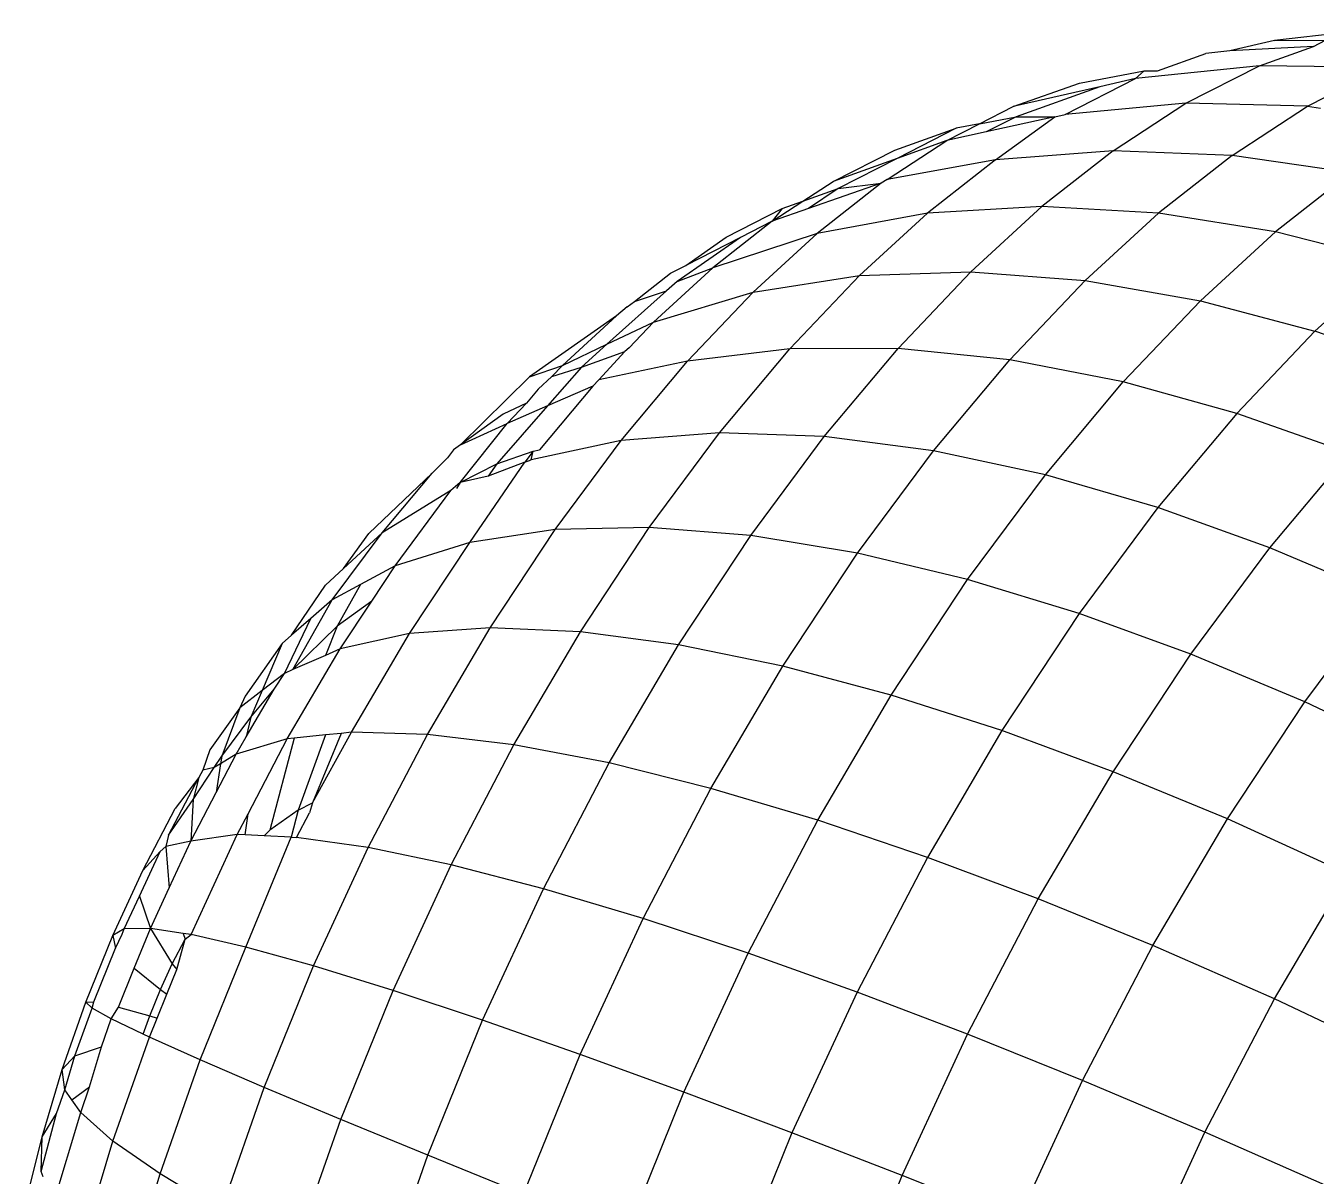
# Model space of a CAD drawing. Header units: millimetres. Extents: x 153 to 4750, y 92 to 3343.
# Drawn here: x 4258.06 to 4264.44, y 1679.62 to 1685.31 of the extents above; entities that cross this region are included whole.
import ezdxf

# ---------------------------------------------------------------- set-up
doc = ezdxf.new("R2010")
doc.units = ezdxf.units.MM

msp = doc.modelspace()

# ---------------------------------------------------------------- linework, layer by layer
for p, q in [((4264.8831, 1685.3055), (4264.2367, 1685.233)), ((4264.0154, 1685.1816), (4263.8958, 1685.1684)), ((4264.2367, 1685.233), (4264.0154, 1685.1816)), ((4264.4282, 1685.2029), (4264.0154, 1685.1816)), ((4264.1625, 1685.1081), (4264.4282, 1685.2029)), ((4264.2367, 1685.233), (4264.4882, 1685.2337)), ((4264.4282, 1685.2029), (4264.4882, 1685.2337)), ((4263.6574, 1685.0834), (4263.8958, 1685.1684)), ((4263.2706, 1685.0224), (4263.5918, 1685.0832)), ((4264.1625, 1685.1081), (4263.5483, 1685.0445)), ((4263.5483, 1685.0445), (4263.5918, 1685.0832)), ((4263.5918, 1685.0832), (4263.6574, 1685.0834)), ((4263.7978, 1684.9223), (4264.1625, 1685.1081)), ((4264.5678, 1685.1025), (4264.1625, 1685.1081)), ((4264.399, 1684.9074), (4264.7761, 1685.0996)), ((4262.9432, 1684.9056), (4263.2706, 1685.0224)), ((4263.3713, 1685.0038), (4262.9432, 1684.9056)), ((4263.3713, 1685.0038), (4262.9589, 1684.8554)), ((4263.1999, 1684.8669), (4263.5483, 1685.0445)), ((4263.5483, 1685.0445), (4263.3713, 1685.0038)), ((4262.7773, 1684.821), (4262.9432, 1684.9056)), ((4263.1498, 1684.8559), (4263.1999, 1684.8669)), ((4263.7978, 1684.9223), (4263.1999, 1684.8669)), ((4263.4374, 1684.6874), (4263.7978, 1684.9223)), ((4264.399, 1684.9074), (4263.7978, 1684.9223)), ((4264.0262, 1684.6645), (4264.399, 1684.9074)), ((4264.399, 1684.9074), (4264.463, 1684.8988)), ((4262.3572, 1684.6907), (4262.6608, 1684.799)), ((4262.6608, 1684.799), (4262.369, 1684.6496)), ((4262.6149, 1684.7383), (4262.7773, 1684.821)), ((4262.7773, 1684.821), (4262.6608, 1684.799)), ((4262.7773, 1684.821), (4262.9589, 1684.8554)), ((4263.1498, 1684.8559), (4262.8096, 1684.7811)), ((4262.9589, 1684.8554), (4262.8096, 1684.7811)), ((4262.8555, 1684.6425), (4263.1498, 1684.8559)), ((4262.9589, 1684.8554), (4263.1498, 1684.8559)), ((4262.3199, 1684.546), (4262.6149, 1684.7383)), ((4262.6149, 1684.7383), (4262.369, 1684.6496)), ((4262.8096, 1684.7811), (4262.6149, 1684.7383)), ((4262.0526, 1684.5355), (4262.3572, 1684.6907)), ((4263.4374, 1684.6874), (4262.8555, 1684.6425)), ((4263.4374, 1684.6874), (4263.0857, 1684.411)), ((4264.0262, 1684.6645), (4263.4374, 1684.6874)), ((4262.369, 1684.6496), (4262.0526, 1684.5355)), ((4262.369, 1684.6496), (4262.0768, 1684.5)), ((4262.8555, 1684.6425), (4262.3199, 1684.546)), ((4262.8555, 1684.6425), (4262.5196, 1684.3784)), ((4264.0262, 1684.6645), (4263.6627, 1684.3787)), ((4264.6131, 1684.5787), (4264.0262, 1684.6645)), ((4262.3199, 1684.546), (4262.2904, 1684.5268)), ((4264.6131, 1684.5787), (4264.2412, 1684.2864)), ((4261.9031, 1684.438), (4262.0526, 1684.5355)), ((4261.9031, 1684.438), (4262.0768, 1684.5)), ((4262.2904, 1684.5268), (4261.9314, 1684.4019)), ((4262.0768, 1684.5), (4261.9314, 1684.4019)), ((4262.2904, 1684.5268), (4261.9738, 1684.278)), ((4262.0768, 1684.5), (4262.2904, 1684.5268)), ((4261.7517, 1684.3393), (4261.9031, 1684.438)), ((4261.8002, 1684.4013), (4261.9031, 1684.438)), ((4261.5228, 1684.26), (4261.8002, 1684.4013)), ((4261.9314, 1684.4019), (4261.7517, 1684.3393)), ((4261.8002, 1684.4013), (4261.7517, 1684.3393)), ((4262.5196, 1684.3784), (4261.9738, 1684.278)), ((4262.5196, 1684.3784), (4262.1837, 1684.0704)), ((4263.0857, 1684.411), (4262.5196, 1684.3784)), ((4263.0857, 1684.411), (4262.7341, 1684.0885)), ((4263.6627, 1684.3787), (4263.0857, 1684.411)), ((4263.6627, 1684.3787), (4263.2991, 1684.0453)), ((4264.2412, 1684.2864), (4263.6627, 1684.3787)), ((4261.7517, 1684.3393), (4261.4581, 1684.1085)), ((4261.7517, 1684.3393), (4261.5945, 1684.2587)), ((4264.2412, 1684.2864), (4263.8693, 1683.9454)), ((4264.8129, 1684.1401), (4264.2412, 1684.2864)), ((4261.5945, 1684.2587), (4261.2813, 1684.0416)), ((4261.3244, 1684.1202), (4261.5228, 1684.26)), ((4261.5945, 1684.2587), (4261.3244, 1684.1202)), ((4261.9738, 1684.278), (4261.4581, 1684.1085)), ((4261.9738, 1684.278), (4261.6573, 1683.9877)), ((4261.4581, 1684.1085), (4261.1644, 1683.8393)), ((4261.2487, 1684.0813), (4261.3244, 1684.1202)), ((4261.2813, 1684.0416), (4261.4581, 1684.1085)), ((4264.8129, 1684.1401), (4264.4363, 1683.7947)), ((4261.0707, 1683.9415), (4261.2487, 1684.0813)), ((4261.2813, 1684.0416), (4261.2284, 1683.9942)), ((4261.6573, 1683.9877), (4262.1837, 1684.0704)), ((4261.8393, 1683.7083), (4262.1837, 1684.0704)), ((4262.1837, 1684.0704), (4262.7341, 1684.0885)), ((4262.3737, 1683.7096), (4262.7341, 1684.0885)), ((4262.7341, 1684.0885), (4263.2991, 1684.0453)), ((4262.9264, 1683.6534), (4263.2991, 1684.0453)), ((4263.2991, 1684.0453), (4263.8693, 1683.9454)), ((4261.2284, 1683.9942), (4260.9338, 1683.7301)), ((4261.0707, 1683.9415), (4261.2284, 1683.9942)), ((4261.1644, 1683.8393), (4261.6573, 1683.9877)), ((4261.3329, 1683.6466), (4261.6573, 1683.9877)), ((4261.0341, 1683.9157), (4260.9812, 1683.8711)), ((4261.0341, 1683.9157), (4261.0707, 1683.9415)), ((4263.4881, 1683.5446), (4263.8693, 1683.9454)), ((4263.8693, 1683.9454), (4264.4363, 1683.7947)), ((4260.9812, 1683.8711), (4260.5514, 1683.5691)), ((4260.9812, 1683.8711), (4260.7138, 1683.6259)), ((4260.9338, 1683.7301), (4261.1644, 1683.8393)), ((4261.0436, 1683.7123), (4261.1644, 1683.8393)), ((4264.4363, 1683.7947), (4264.0502, 1683.3887)), ((4264.9926, 1683.5997), (4264.4363, 1683.7947)), ((4260.7138, 1683.6259), (4260.9338, 1683.7301)), ((4260.9338, 1683.7301), (4260.8087, 1683.6179)), ((4261.0436, 1683.7123), (4261.0227, 1683.6942)), ((4260.8087, 1683.6179), (4261.0227, 1683.6942)), ((4261.0227, 1683.6942), (4260.8931, 1683.554)), ((4261.8393, 1683.7083), (4261.3329, 1683.6466)), ((4261.4909, 1683.2925), (4261.8393, 1683.7083)), ((4262.3737, 1683.7096), (4261.8393, 1683.7083)), ((4262.0089, 1683.2743), (4262.3737, 1683.7096)), ((4262.9264, 1683.6534), (4262.3737, 1683.7096)), ((4262.5492, 1683.2034), (4262.9264, 1683.6534)), ((4263.4881, 1683.5446), (4262.9264, 1683.6534)), ((4260.5514, 1683.5691), (4260.7138, 1683.6259)), ((4260.8087, 1683.6179), (4260.6398, 1683.4251)), ((4260.7138, 1683.6259), (4260.6618, 1683.5712)), ((4260.6618, 1683.5712), (4260.8087, 1683.6179)), ((4261.3329, 1683.6466), (4260.8931, 1683.554)), ((4261.0045, 1683.2547), (4261.3329, 1683.6466)), ((4260.5514, 1683.5691), (4260.2102, 1683.2329)), ((4260.6618, 1683.5712), (4260.5941, 1683.5085)), ((4260.8635, 1683.5229), (4260.6, 1683.2084)), ((4260.8635, 1683.5229), (4260.6398, 1683.4251)), ((4260.8931, 1683.554), (4260.8635, 1683.5229)), ((4263.1024, 1683.0843), (4263.4881, 1683.5446)), ((4264.0502, 1683.3887), (4263.4881, 1683.5446)), ((4260.5941, 1683.5085), (4260.5357, 1683.4386)), ((4260.6398, 1683.4251), (4260.3885, 1683.1382)), ((4260.5357, 1683.4386), (4260.4211, 1683.3844)), ((4260.4397, 1683.3377), (4260.5357, 1683.4386)), ((4260.6398, 1683.4251), (4260.4397, 1683.3377)), ((4260.2083, 1683.0464), (4260.4397, 1683.3377)), ((4260.4211, 1683.3844), (4260.2102, 1683.2329)), ((4260.2102, 1683.2329), (4260.4397, 1683.3377)), ((4264.0502, 1683.3887), (4263.6595, 1682.9224)), ((4264.6049, 1683.1921), (4264.0502, 1683.3887)), ((4261.4909, 1683.2925), (4261.0045, 1683.2547)), ((4261.1434, 1682.8246), (4261.4909, 1683.2925)), ((4262.0089, 1683.2743), (4261.4909, 1683.2925)), ((4261.6453, 1682.7846), (4262.0089, 1683.2743)), ((4262.5492, 1683.2034), (4262.0089, 1683.2743)), ((4260.1749, 1683.2076), (4260.145, 1683.1687)), ((4260.2102, 1683.2329), (4260.1749, 1683.2076)), ((4260.3885, 1683.1382), (4260.5682, 1683.2023)), ((4260.5682, 1683.2023), (4260.5274, 1683.1472)), ((4261.0045, 1683.2547), (4260.559, 1683.1594)), ((4260.559, 1683.1594), (4260.5682, 1683.2023)), ((4260.5682, 1683.2023), (4260.6, 1683.2084)), ((4260.6771, 1682.8139), (4261.0045, 1683.2547)), ((4262.1732, 1682.697), (4262.5492, 1683.2034)), ((4263.1024, 1683.0843), (4262.5492, 1683.2034)), ((4260.0687, 1683.0936), (4260.145, 1683.1687)), ((4260.2083, 1683.0464), (4260.3885, 1683.1382)), ((4260.2553, 1682.7505), (4260.5274, 1683.1472)), ((4260.5274, 1683.1472), (4260.3467, 1683.0776)), ((4260.3885, 1683.1382), (4260.3467, 1683.0776)), ((4260.5274, 1683.1472), (4260.559, 1683.1594)), ((4264.2127, 1682.7239), (4264.6049, 1683.1921)), ((4259.7559, 1682.7948), (4260.0687, 1683.0936)), ((4259.8215, 1682.7985), (4260.0687, 1683.0936)), ((4260.3467, 1683.0776), (4260.2083, 1683.0464)), ((4262.7178, 1682.5664), (4263.1024, 1683.0843)), ((4263.6595, 1682.9224), (4263.1024, 1683.0843)), ((4260.2083, 1683.0464), (4260.1624, 1683.0066)), ((4260.2083, 1683.0464), (4260.1894, 1683.0171)), ((4260.1624, 1683.0066), (4259.8215, 1682.7985)), ((4259.8858, 1682.6343), (4260.1624, 1683.0066)), ((4263.6595, 1682.9224), (4263.27, 1682.3979)), ((4264.2127, 1682.7239), (4263.6595, 1682.9224)), ((4261.1434, 1682.8246), (4260.6771, 1682.8139)), ((4260.8025, 1682.3085), (4261.1434, 1682.8246)), ((4261.6453, 1682.7846), (4261.1434, 1682.8246)), ((4259.5749, 1682.4665), (4259.8215, 1682.7985)), ((4259.8215, 1682.7985), (4259.6306, 1682.6215)), ((4259.6306, 1682.6215), (4259.7559, 1682.7948)), ((4260.6771, 1682.8139), (4260.2553, 1682.7505)), ((4260.3559, 1682.3276), (4260.6771, 1682.8139)), ((4261.2884, 1682.2444), (4261.6453, 1682.7846)), ((4262.1732, 1682.697), (4261.6453, 1682.7846)), ((4260.2553, 1682.7505), (4259.8858, 1682.6343)), ((4259.9573, 1682.2995), (4260.2553, 1682.7505)), ((4261.8042, 1682.1385), (4262.1732, 1682.697)), ((4262.7178, 1682.5664), (4262.1732, 1682.697)), ((4263.8215, 1682.1973), (4264.2127, 1682.7239)), ((4264.7752, 1682.4858), (4264.2127, 1682.7239)), ((4259.8858, 1682.6343), (4259.7148, 1682.542)), ((4259.7701, 1682.4592), (4259.8858, 1682.6343)), ((4259.5413, 1682.5386), (4259.6306, 1682.6215)), ((4262.3404, 1681.9951), (4262.7178, 1682.5664)), ((4263.27, 1682.3979), (4262.7178, 1682.5664)), ((4259.374, 1682.2912), (4259.5413, 1682.5386)), ((4259.7148, 1682.542), (4259.5749, 1682.4665)), ((4259.7148, 1682.542), (4259.5989, 1682.3362)), ((4259.3805, 1682.1211), (4259.5749, 1682.4665)), ((4259.5749, 1682.4665), (4259.4697, 1682.3748)), ((4259.7701, 1682.4592), (4259.5989, 1682.3362)), ((4259.6144, 1682.2234), (4259.7701, 1682.4592)), ((4264.3856, 1681.9612), (4264.7752, 1682.4858)), ((4259.3383, 1682.1026), (4259.4697, 1682.3748)), ((4259.4697, 1682.3748), (4259.374, 1682.2912)), ((4263.27, 1682.3979), (4262.8877, 1681.8192)), ((4263.8215, 1682.1973), (4263.27, 1682.3979)), ((4259.5989, 1682.3362), (4259.3805, 1682.1211)), ((4259.5989, 1682.3362), (4259.5412, 1682.1914)), ((4260.3559, 1682.3276), (4259.9573, 1682.2995)), ((4260.0462, 1681.801), (4260.3559, 1682.3276)), ((4260.8025, 1682.3085), (4260.3559, 1682.3276)), ((4260.4738, 1681.7496), (4260.8025, 1682.3085)), ((4261.2884, 1682.2444), (4260.8025, 1682.3085)), ((4259.3272, 1682.2504), (4259.145, 1681.9905)), ((4259.3272, 1682.2504), (4259.2287, 1682.0183)), ((4259.3272, 1682.2504), (4259.374, 1682.2912)), ((4259.9573, 1682.2995), (4259.6144, 1682.2234)), ((4259.67, 1681.811), (4259.9573, 1682.2995)), ((4260.9443, 1681.6594), (4261.2884, 1682.2444)), ((4261.8042, 1682.1385), (4261.2884, 1682.2444)), ((4259.3527, 1681.7785), (4259.6144, 1682.2234)), ((4259.5412, 1682.1914), (4259.3805, 1682.1211)), ((4259.6144, 1682.2234), (4259.5412, 1682.1914)), ((4263.4377, 1681.6163), (4263.8215, 1682.1973)), ((4264.3856, 1681.9612), (4263.8215, 1682.1973)), ((4259.3805, 1682.1211), (4259.3383, 1682.1026)), ((4261.4485, 1681.5336), (4261.8042, 1682.1385)), ((4262.3404, 1681.9951), (4261.8042, 1682.1385)), ((4259.3383, 1682.1026), (4259.2287, 1682.0183)), ((4259.2882, 1682.0241), (4259.3383, 1682.1026)), ((4259.2287, 1682.0183), (4259.1172, 1681.9325)), ((4259.145, 1681.9905), (4259.1172, 1681.9325)), ((4259.1499, 1681.789), (4259.2882, 1682.0241)), ((4259.1726, 1681.8862), (4259.2882, 1682.0241)), ((4259.2287, 1682.0183), (4259.1726, 1681.8862)), ((4261.9765, 1681.3764), (4262.3404, 1681.9951)), ((4262.8877, 1681.8192), (4262.3404, 1681.9951)), ((4259.1172, 1681.9325), (4258.9687, 1681.7236)), ((4259.1172, 1681.9325), (4259.0286, 1681.6924)), ((4264.0033, 1681.3826), (4264.3856, 1681.9612)), ((4264.9769, 1681.682), (4264.3856, 1681.9612)), ((4259.0286, 1681.6924), (4259.1726, 1681.8862)), ((4259.1726, 1681.8862), (4259.1499, 1681.789)), ((4259.5415, 1681.7978), (4259.3864, 1681.7819)), ((4259.5415, 1681.7978), (4259.4061, 1681.4265)), ((4259.4774, 1681.4629), (4259.67, 1681.811)), ((4259.6199, 1681.8059), (4259.4774, 1681.4629)), ((4259.6199, 1681.8059), (4259.5415, 1681.7978)), ((4259.67, 1681.811), (4259.6199, 1681.8059)), ((4260.0462, 1681.801), (4259.67, 1681.811)), ((4259.7535, 1681.2409), (4260.0462, 1681.801)), ((4260.4738, 1681.7496), (4260.0462, 1681.801)), ((4262.8877, 1681.8192), (4262.5192, 1681.1926)), ((4263.4377, 1681.6163), (4262.8877, 1681.8192)), ((4259.0997, 1681.7037), (4259.1499, 1681.789)), ((4259.3527, 1681.7785), (4259.0997, 1681.7037)), ((4259.1589, 1681.4078), (4259.3527, 1681.7785)), ((4259.3864, 1681.7819), (4259.2667, 1681.3265)), ((4259.3864, 1681.7819), (4259.3527, 1681.7785)), ((4260.1632, 1681.1553), (4260.4738, 1681.7496)), ((4260.9443, 1681.6594), (4260.4738, 1681.7496)), ((4258.9687, 1681.7236), (4258.9356, 1681.6237)), ((4258.9915, 1681.6362), (4259.0286, 1681.6924)), ((4259.0003, 1681.5135), (4259.0997, 1681.7037)), ((4259.0997, 1681.7037), (4259.0228, 1681.6557)), ((4259.0286, 1681.6924), (4259.0228, 1681.6557)), ((4258.8874, 1681.4785), (4258.9915, 1681.6362)), ((4258.9356, 1681.6237), (4258.9147, 1681.5882)), ((4258.9915, 1681.6362), (4258.9356, 1681.6237)), ((4259.0228, 1681.6557), (4258.9915, 1681.6362)), ((4259.0228, 1681.6557), (4259.0003, 1681.5135)), ((4260.6192, 1681.0372), (4260.9443, 1681.6594)), ((4261.4485, 1681.5336), (4260.9443, 1681.6594)), ((4263.0677, 1680.9871), (4263.4377, 1681.6163)), ((4264.0033, 1681.3826), (4263.4377, 1681.6163)), ((4258.7652, 1681.3022), (4258.9147, 1681.5882)), ((4258.9147, 1681.5882), (4258.7988, 1681.4346)), ((4258.9147, 1681.5882), (4258.8874, 1681.4785)), ((4258.7652, 1681.3022), (4258.8874, 1681.4785)), ((4258.875, 1681.2726), (4259.0003, 1681.5135)), ((4258.8874, 1681.4785), (4258.875, 1681.2726)), ((4261.1123, 1680.8902), (4261.4485, 1681.5336)), ((4261.9765, 1681.3764), (4261.4485, 1681.5336)), ((4258.6381, 1681.1273), (4258.7988, 1681.4346)), ((4259.4061, 1681.4265), (4259.2667, 1681.3265)), ((4259.4061, 1681.4265), (4259.3719, 1681.2928)), ((4259.4061, 1681.4265), (4259.4774, 1681.4629)), ((4259.4774, 1681.4629), (4259.4622, 1681.4132)), ((4259.1054, 1681.3054), (4259.1589, 1681.4078)), ((4259.1439, 1681.3035), (4259.1589, 1681.4078)), ((4259.3986, 1681.2915), (4259.4622, 1681.4132)), ((4261.6327, 1680.7184), (4261.9765, 1681.3764)), ((4262.5192, 1681.1926), (4261.9765, 1681.3764)), ((4263.6347, 1680.7559), (4264.0033, 1681.3826)), ((4264.5995, 1681.1108), (4264.0033, 1681.3826)), ((4258.7652, 1681.3022), (4258.7512, 1681.2469)), ((4259.1054, 1681.3054), (4258.875, 1681.2726)), ((4258.8768, 1680.8109), (4259.1054, 1681.3054)), ((4259.1439, 1681.3035), (4259.1054, 1681.3054)), ((4259.2389, 1681.2991), (4259.1439, 1681.3035)), ((4259.1476, 1680.7486), (4259.3719, 1681.2928)), ((4259.2667, 1681.3265), (4259.2389, 1681.2991)), ((4259.3719, 1681.2928), (4259.2389, 1681.2991)), ((4259.3719, 1681.2928), (4259.3986, 1681.2915)), ((4259.7535, 1681.2409), (4259.3986, 1681.2915)), ((4258.7233, 1681.222), (4258.7512, 1681.2469)), ((4258.875, 1681.2726), (4258.7512, 1681.2469)), ((4258.7512, 1681.2469), (4258.768, 1681.0412)), ((4258.768, 1681.0412), (4258.875, 1681.2726)), ((4259.4829, 1680.6556), (4259.7535, 1681.2409)), ((4260.1632, 1681.1553), (4259.7535, 1681.2409)), ((4258.6224, 1681.0006), (4258.7233, 1681.222)), ((4258.7233, 1681.222), (4258.6381, 1681.1273)), ((4262.5192, 1681.1926), (4262.1709, 1680.5262)), ((4263.0677, 1680.9871), (4262.5192, 1681.1926)), ((4258.4897, 1680.8061), (4258.6381, 1681.1273)), ((4259.876, 1680.5341), (4260.1632, 1681.1553)), ((4260.6192, 1681.0372), (4260.1632, 1681.1553)), ((4264.2357, 1680.4921), (4264.5995, 1681.1108)), ((4258.6756, 1680.8412), (4258.768, 1681.0412)), ((4260.3186, 1680.387), (4260.6192, 1681.0372)), ((4261.1123, 1680.8902), (4260.6192, 1681.0372)), ((4258.5464, 1680.8393), (4258.6224, 1681.0006)), ((4258.6224, 1681.0006), (4258.6756, 1680.8412)), ((4262.7179, 1680.3179), (4263.0677, 1680.9871)), ((4263.6347, 1680.7559), (4263.0677, 1680.9871)), ((4258.6756, 1680.8412), (4258.5464, 1680.8393)), ((4258.5955, 1680.6437), (4258.6756, 1680.8412)), ((4258.6756, 1680.8412), (4258.784, 1680.6662)), ((4258.8382, 1680.8167), (4258.6756, 1680.8412)), ((4260.8015, 1680.2179), (4261.1123, 1680.8902)), ((4261.6327, 1680.7184), (4261.1123, 1680.8902)), ((4258.3558, 1680.4761), (4258.4897, 1680.8061)), ((4258.5464, 1680.8393), (4258.4897, 1680.8061)), ((4258.4897, 1680.8061), (4258.5035, 1680.7432)), ((4258.5035, 1680.7432), (4258.5357, 1680.8129)), ((4258.5357, 1680.8129), (4258.5464, 1680.8393)), ((4258.784, 1680.6662), (4258.8476, 1680.7879)), ((4258.807, 1680.6386), (4258.8476, 1680.7879)), ((4258.8382, 1680.8167), (4258.8476, 1680.7879)), ((4258.8768, 1680.8109), (4258.8382, 1680.8167)), ((4258.8476, 1680.7879), (4258.8768, 1680.8109)), ((4259.1476, 1680.7486), (4258.8768, 1680.8109)), ((4258.3962, 1680.4787), (4258.5035, 1680.7432)), ((4258.9213, 1680.1907), (4259.1476, 1680.7486)), ((4259.4829, 1680.6556), (4259.1476, 1680.7486)), ((4261.3148, 1680.0308), (4261.6327, 1680.7184)), ((4262.1709, 1680.5262), (4261.6327, 1680.7184)), ((4263.2865, 1680.0895), (4263.6347, 1680.7559)), ((4264.2357, 1680.4921), (4263.6347, 1680.7559)), ((4258.7252, 1680.539), (4258.784, 1680.6662)), ((4258.784, 1680.6662), (4258.807, 1680.6386)), ((4259.2389, 1680.0542), (4259.4829, 1680.6556)), ((4259.876, 1680.5341), (4259.4829, 1680.6556)), ((4258.5175, 1680.4515), (4258.5955, 1680.6437)), ((4258.5955, 1680.6437), (4258.7252, 1680.539)), ((4258.7575, 1680.5167), (4258.807, 1680.6386)), ((4258.6721, 1680.4082), (4258.7252, 1680.539)), ((4258.7252, 1680.539), (4258.7575, 1680.5167)), ((4259.6171, 1679.8958), (4259.876, 1680.5341)), ((4260.3186, 1680.387), (4259.876, 1680.5341)), ((4262.1709, 1680.5262), (4261.8489, 1679.8297)), ((4262.7179, 1680.3179), (4262.1709, 1680.5262)), ((4258.2386, 1680.1425), (4258.3558, 1680.4761)), ((4258.3558, 1680.4761), (4258.3962, 1680.4787)), ((4258.3869, 1680.4461), (4258.3558, 1680.4761)), ((4258.3869, 1680.4461), (4258.3962, 1680.4787)), ((4258.7089, 1680.3969), (4258.7575, 1680.5167)), ((4263.8918, 1679.8341), (4264.2357, 1680.4921)), ((4264.8647, 1680.1963), (4264.2357, 1680.4921)), ((4258.3022, 1680.2114), (4258.3869, 1680.4461)), ((4258.482, 1680.3938), (4258.3869, 1680.4461)), ((4258.4334, 1680.2556), (4258.482, 1680.3938)), ((4258.482, 1680.3938), (4258.5175, 1680.4515)), ((4258.6402, 1680.3174), (4258.482, 1680.3938)), ((4258.5175, 1680.4515), (4258.6721, 1680.4082)), ((4258.6402, 1680.3174), (4258.6721, 1680.4082)), ((4258.6708, 1680.3028), (4258.7089, 1680.3969)), ((4258.6721, 1680.4082), (4258.7089, 1680.3969)), ((4260.0476, 1679.7189), (4260.3186, 1680.387)), ((4260.8015, 1680.2179), (4260.3186, 1680.387)), ((4258.4903, 1679.7893), (4258.6708, 1680.3028)), ((4258.6708, 1680.3028), (4258.6402, 1680.3174)), ((4258.9213, 1680.1907), (4258.6708, 1680.3028)), ((4262.3947, 1679.6186), (4262.7179, 1680.3179)), ((4263.2865, 1680.0895), (4262.7179, 1680.3179)), ((4258.2386, 1680.1425), (4258.3022, 1680.2114)), ((4258.2517, 1680.0425), (4258.3022, 1680.2114)), ((4258.3022, 1680.2114), (4258.4334, 1680.2556)), ((4258.3739, 1680.0568), (4258.4334, 1680.2556)), ((4260.5213, 1679.5271), (4260.8015, 1680.2179)), ((4261.3148, 1680.0308), (4260.8015, 1680.2179)), ((4258.1394, 1679.8109), (4258.2386, 1680.1425)), ((4258.2517, 1680.0425), (4258.2386, 1680.1425)), ((4258.7231, 1679.627), (4258.9213, 1680.1907)), ((4259.2389, 1680.0542), (4258.9213, 1680.1907)), ((4262.9645, 1679.393), (4263.2865, 1680.0895)), ((4263.8918, 1679.8341), (4263.2865, 1680.0895)), ((4258.2105, 1679.9258), (4258.2517, 1680.0425)), ((4258.2869, 1679.9928), (4258.2517, 1680.0425)), ((4258.2869, 1679.9928), (4258.3739, 1680.0568)), ((4258.331, 1679.9306), (4258.3739, 1680.0568)), ((4259.0253, 1679.4464), (4259.2389, 1680.0542)), ((4259.6171, 1679.8958), (4259.2389, 1680.0542)), ((4261.0282, 1679.3243), (4261.3148, 1680.0308)), ((4261.8489, 1679.8297), (4261.3148, 1680.0308)), ((4258.331, 1679.9306), (4258.2869, 1679.9928)), ((4258.1349, 1679.638), (4258.2105, 1679.9258)), ((4258.1394, 1679.8109), (4258.2105, 1679.9258)), ((4258.1949, 1679.4754), (4258.331, 1679.9306)), ((4258.4903, 1679.7893), (4258.331, 1679.9306)), ((4259.3904, 1679.2508), (4259.6171, 1679.8958)), ((4260.0476, 1679.7189), (4259.6171, 1679.8958)), ((4261.8489, 1679.8297), (4261.5586, 1679.114)), ((4262.3947, 1679.6186), (4261.8489, 1679.8297)), ((4263.5739, 1679.1465), (4263.8918, 1679.8341)), ((4264.5285, 1679.553), (4263.8918, 1679.8341)), ((4258.0592, 1679.4861), (4258.1394, 1679.8109)), ((4258.1349, 1679.638), (4258.1394, 1679.8109)), ((4258.3377, 1679.2786), (4258.4903, 1679.7893)), ((4258.7231, 1679.627), (4258.4903, 1679.7893)), ((4259.8103, 1679.0437), (4260.0476, 1679.7189)), ((4260.5213, 1679.5271), (4260.0476, 1679.7189)), ((4258.1443, 1679.6126), (4258.1349, 1679.638)), ((4258.5555, 1679.0663), (4258.7231, 1679.627)), ((4259.0253, 1679.4464), (4258.7231, 1679.627)), ((4262.1032, 1678.9001), (4262.3947, 1679.6186)), ((4262.9645, 1679.393), (4262.3947, 1679.6186))]:
    msp.add_line(p, q)

doc.saveas('drawing.dxf')
